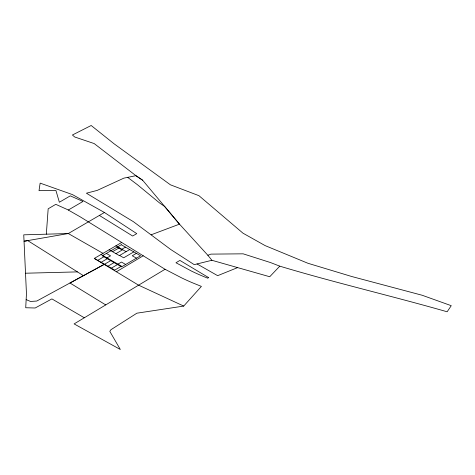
<?xml version="1.0" encoding="UTF-8"?>
<svg xmlns="http://www.w3.org/2000/svg" width="475" height="475" viewBox="0 0 475 475"><rect width="100%" height="100%" fill="white"/><g stroke="black" fill="none" stroke-linecap="round" stroke-linejoin="round"><path stroke-width="0.71" d="M84.301 317.769L51.9 298.906L35.162 308.002L25.721 307.741L26.458 293.675L23.75 234.834L68.311 233.54L104.441 212.491L136.77 233.635L132.673 236.027L99.376 215.442M46.324 234.175L48.171 208.804L55.789 204.339L67.753 209.724L80.275 216.873L165.057 269.277L181.539 277.833A220.917 127.543 0 0 0 192.209 282.684L201.394 286.401L183.718 306.072L136.895 313.185L110.942 329.709L109.802 331.366L120.335 349.499L74.106 323.908L165.057 269.277M142.619 180.209L135.921 175.679L94.175 143.563L74.723 136.99L72.42 134.995L91.182 125.501L114.065 143.788L170.424 184.811L198.948 195.688L242.98 233.183L265.133 245.611L307.919 263.269L351.809 276.533L422.156 295.254L451.25 305.68L447.141 311.778C391.548 295.86 335.172 282.815 279.787 266.16L269.729 276.741L211.898 260.288L194.222 264.646L170.852 249.577L133.368 221.659L86.414 193.206L97.227 190.392L123.874 178.137L135.921 175.679L142.619 180.203L179.485 224.147L207.866 255.283L211.898 260.288M116.387 271.771L143.224 255.776M68.281 210.033L82.982 201.447L70.288 195.86L59.357 202.249L55.943 190.517L39.015 190.659L40.143 183.118L72.467 194.602L104.441 212.491M183.718 306.072L138.504 285.131L94.288 258.424L121.653 242.458M97.702 260.371L104.447 256.435M112.539 251.714L119.284 247.778M106.442 258.234L110.562 255.835L106.358 253.43M125.465 247.131L121.351 249.535L117.147 247.131M101.11 262.319L107.855 258.382M115.948 253.662L122.692 249.725M104.518 264.266L111.263 260.33M129.717 249.559L119.356 255.609L109.131 249.767M107.926 266.214L114.671 262.277M133.808 251.898L123.69 257.8L119.599 255.467M117.355 264.462L121.469 262.063L125.673 264.462M136.373 253.365L132.258 255.764L136.462 258.168M111.334 268.161L118.079 264.225M237.304 267.734L217.645 275.672L197.06 263.946M207.866 255.283L210.894 254.119L243.152 253.828L270.53 262.568L279.787 266.16M151.151 234.798L179.485 224.147L164.659 206.494L159.517 202.914L137.477 184.757L127.662 177.365M25.602 273.214L77.437 271.89M26.155 299.624L30.525 301.459L36.789 301.037L104.179 264.397L69.968 282.993L105.688 304.891M102.998 253.347L68.311 233.54L24.059 241.252L27.734 240.611L83.44 275.672M115.876 245.83L126.101 251.673M101.032 254.487L121.487 266.172L114.742 270.109L94.288 258.424M208.388 277.477L207.854 278.237L203.377 276.426A207.124 119.581 0 0 1 191.401 271.047L175.97 262.758L179.9 260.419L208.388 277.477M121.262 244.732L102.238 255.835L121.558 266.867L140.576 255.764L121.262 244.732"/></g></svg>
